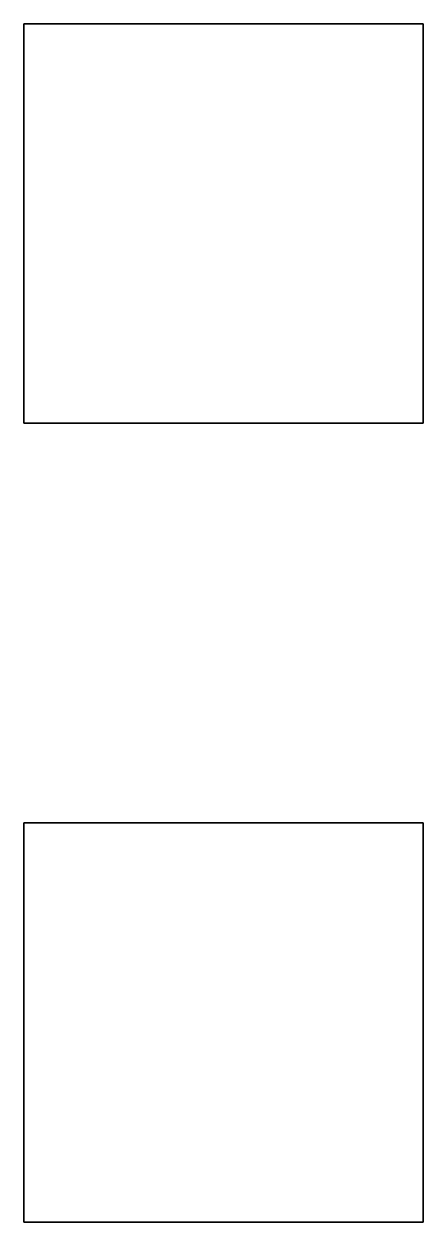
# Model space of a CAD drawing. Header units: millimetres. Extents: x -3.9 to 0.9, y -3.6 to 6.5.
# Drawn here: x -3.92 to -2.92, y 3.5 to 6.5 of the extents above; entities that cross this region are included whole.
import ezdxf

# ---------------------------------------------------------------- set-up
doc = ezdxf.new("R2010")
doc.units = ezdxf.units.MM

msp = doc.modelspace()

# ---------------------------------------------------------------- linework, layer by layer
for points in [[(-3.92, 6.5, 1), (-3.92, 6.5), (-3.92, 5.5), (-3.92, 5.5, 1)], [(-2.92, 5.5), (-3.92, 5.5), (-3.92, 6.5), (-2.92, 6.5)], [(-2.92, 6.5), (-3.92, 6.5), (-3.92, 6.5, 1), (-2.92, 6.5, 1)], [(-2.92, 6.5, 1), (-3.92, 6.5, 1), (-3.92, 5.5, 1), (-2.92, 5.5, 1)], [(-2.92, 5.5, 1), (-2.92, 5.5), (-2.92, 6.5), (-2.92, 6.5, 1)], [(-3.92, 5.5, 1), (-3.92, 5.5), (-2.92, 5.5), (-2.92, 5.5, 1)], [(-2.92, 3.5), (-3.92, 3.5), (-3.92, 4.5), (-2.92, 4.5)], [(-2.92, 4.5), (-3.92, 4.5), (-3.92, 3.5), (-2.92, 3.5)]]:
    msp.add_3dface(points)

doc.saveas('drawing.dxf')
